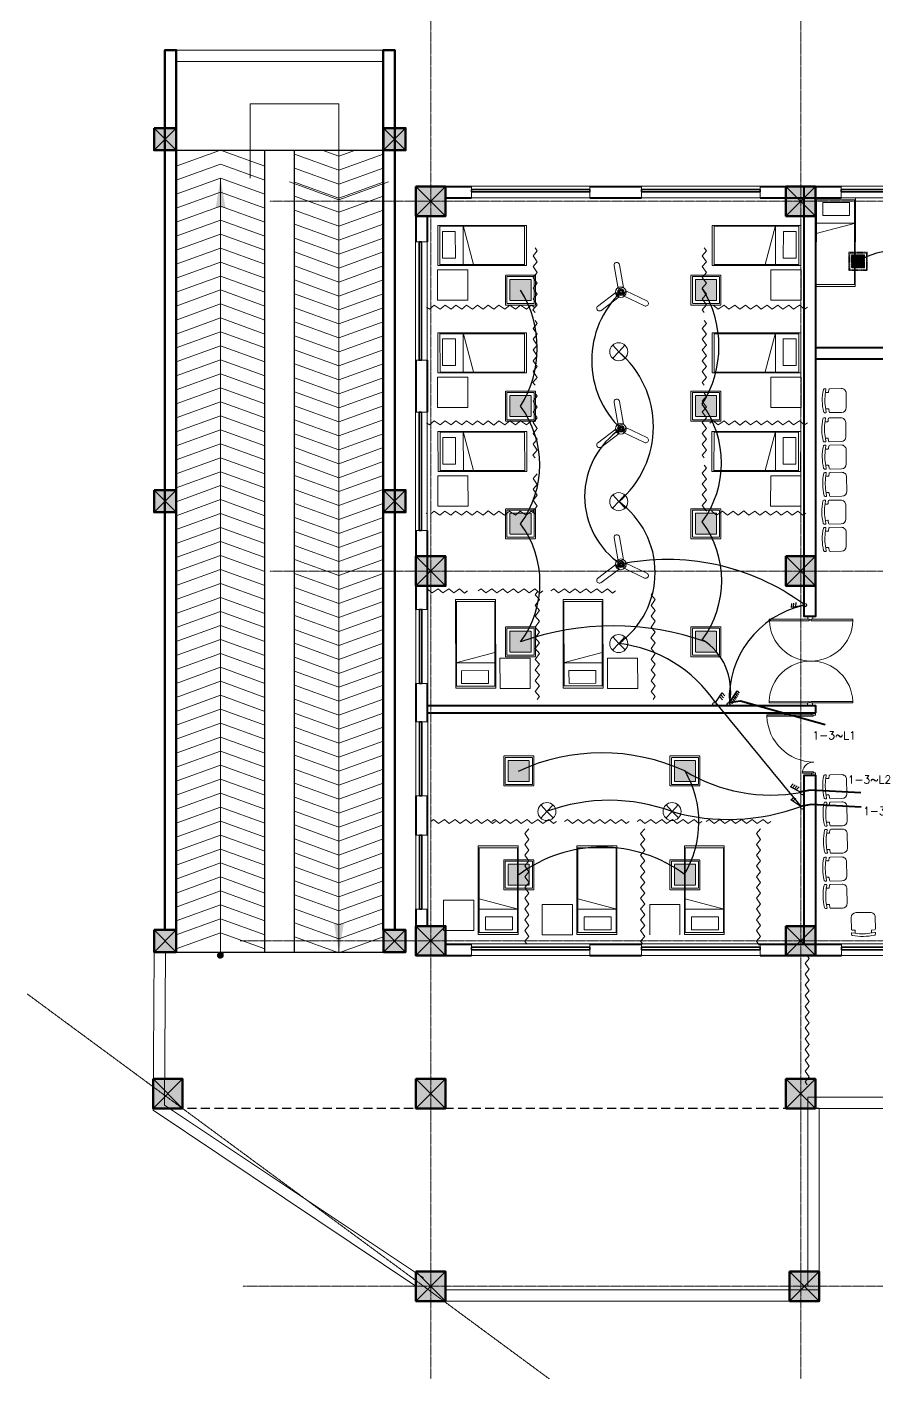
# Model space of a CAD drawing. Header units: millimetres. Extents: x 2390631 to 3136749, y 3674522 to 3929111.
# Drawn here: x 2498803 to 2516035, y 3884059 to 3911482 of the extents above; entities that cross this region are included whole.
import ezdxf

# ---------------------------------------------------------------- set-up
doc = ezdxf.new("R2010")
doc.units = ezdxf.units.MM
doc.header["$MEASUREMENT"] = 0
doc.linetypes.add('CENTER', pattern=[2, 1.25, -0.25, 0.25, -0.25])
doc.linetypes.add('DASHED', pattern=[0.75, 0.5, -0.25])
for name, color, linetype in [('1 x 4 recessed', 80, 'CENTER'), ('2 x 11 recessed', 60, 'CENTER'), ('ceilling fan', 3, 'Continuous'), ('emergencylight', 1, 'Continuous'), ('thrtywpanel', 7, 'Continuous'), ('wire powered ups', 3, 'Continuous'), ('Wires', 1, 'Continuous')]:
    doc.layers.add(name, color=color, linetype=linetype)
for name, color, linetype, lineweight in [('48fan', 4, 'Continuous', 13), ('centreline', 52, 'CENTER', 5), ('Column-0.5', 14, 'Continuous', 50), ('conduit Light & fan City', 30, 'Continuous', 5), ('Dimension- 0.15', 114, 'Continuous', 15), ('door', 41, 'Continuous', 5), ('Door Opening-0.09', 253, 'Continuous', 9), ('Furniture Hospital-0.09', 44, 'Continuous', 9), ('Hatch', 9, 'Continuous', 9), ('hatch-1', 53, 'Continuous', 15), ('Sill Level', 140, 'Continuous', 20), ('stairs', 6, 'Continuous', 25), ('Switches', 173, 'Continuous', 15), ('WALL 0.2', 7, 'Continuous', 20), ('wall 0.4', 7, 'Continuous', 40), ('Wall-0.5', 7, 'Continuous', 50), ('WINDOW', 152, 'Continuous', 30), ('Windows Plan', 152, 'Continuous', 35)]:
    doc.layers.add(name, color=color, linetype=linetype, lineweight=lineweight)
doc.styles.add('romans', font='romans.shx')
doc.styles.get("Standard").update_dxf_attribs({"font": 'arial.ttf'})
doc.linetypes.add('ZIGZAG', pattern='A,0.0001,-0.2,[131,ltypeshp.shx,S=0.2,R=0,X=-0.2,Y=0],-0.4,[131,ltypeshp.shx,S=0.2,R=180,X=0.2,Y=0],-0.2', length=0.8001)
doc.dimstyles.get("Standard").update_dxf_attribs({"dimtxt": 500, "dimasz": 100, "dimexe": 100, "dimexo": 200, "dimgap": 0.09, "dimtad": 0, "dimtoh": 1, "dimdec": 0, "dimzin": 0, "dimdsep": 46, "dimtxsty": 'Standard', "dimblk": 'DOT', "dimcen": 0, "dimclrd": 256, "dimclre": 256, "dimclrt": 256, "dimadec": 0, "dimazin": 0, "dimtfac": 1, "dimtdec": 0, "dimtofl": 0, "dimtmove": 0, "dimatfit": 3, "dimfxl": 1, "dimtolj": 1, "dimtzin": 0, "dimlwd": -1, "dimlwe": -1, "dimarcsym": 1})

# ---------------------------------------------------------------- blocks, each defined once
blk = doc.blocks.new('2ft column')
at = {"layer": 'Hatch', "ltscale": 5}
h = blk.add_hatch(color=256, dxfattribs=at)
h.dxf.hatch_style = 1
h.paths.add_polyline_path([(2207385, 4176559), (2207985, 4176559), (2207985, 4175959), (2207385, 4175959)])
at = {"layer": 'Column-0.5', "ltscale": 5}
blk.add_lwpolyline([(2207385, 4176559), (2207985, 4176559), (2207985, 4175959), (2207385, 4175959)], close=True, dxfattribs=at)
at = {"layer": 'Defpoints', "ltscale": 5}
for points in [[(2207985, 4176559), (2207385, 4175959)], [(2207985, 4175959), (2207385, 4176559)]]:
    blk.add_lwpolyline(points, dxfattribs=at)
blk = doc.blocks.new('main grid')
at = {"layer": 'centreline', "ltscale": 5}
for p, q in [((2518911, 4018930), (2518911, 3987284)), ((2526411, 4018930), (2526411, 3987284)), ((2559988, 4011172), (2515645, 4011172)), ((2559988, 4003672), (2515645, 4003672)), ((2559388, 3996172), (2515045, 3996172)), ((2559988, 3996172), (2515645, 3996172)), ((2533911, 3989164), (2515100, 3989164))]:
    blk.add_line(p, q, dxfattribs=at)
blk.add_lwpolyline([(2510725, 3995097), (2521316, 3987284)], dxfattribs=at)
at = {"layer": 'Hatch'}
for p in [(311226, -165087), (318726, -165087), (311226, -172587), (318726, -172587), (311226, -180087), (318726, -180087), (305895, -183187), (311226, -183187), (318726, -183187), (311226, -187095), (318801, -187095)]:
    blk.add_blockref('2ft column', p, dxfattribs=at)
blk = doc.blocks.new('_Dot')
at = {"color": 0, "linetype": 'ByBlock', "lineweight": -2}
blk.add_line((-0.5, 0), (-1, 0), dxfattribs=at)
at = {"color": 0, "linetype": 'ByBlock', "lineweight": -3, "const_width": 0.5}
blk.add_lwpolyline([(-0.25, 0, 1), (0.25, 0, 1)], format="xyb", close=True, dxfattribs=at)
blk = doc.blocks.new('BED')
at = {"layer": 'Furniture Hospital-0.09'}
for p, q in [((-2.12, 0.475), (-2.12, -0.475)), ((-2.12, -0.475), (-2.12, 0.475)), ((-0.008, 0.475), (-2.12, 0.475)), ((-2.07, 0.475), (-2.07, -0.475)), ((-0.058, 0.455), (-2.07, 0.455)), ((-0.855, -0.455), (-0.61, 0.475)), ((-0.61, 0.475), (-0.61, -0.455)), ((-0.425, 0.336), (-0.426, -0.303)), ((-0.425, 0.336), (-0.121, 0.336)), ((-0.121, -0.303), (-0.121, 0.336)), ((-0.058, -0.475), (-0.058, 0.475)), ((-0.008, -0.475), (-0.008, 0.475)), ((-0.426, -0.303), (-0.121, -0.303)), ((-2.12, -0.475), (-0.008, -0.475)), ((-2.07, -0.455), (-0.058, -0.455))]:
    blk.add_line(p, q, dxfattribs=at)
blk = doc.blocks.new("door 5'")
at = {"layer": 'door', "ltscale": 1000}
for points in [[(2177525, 4317078), (2177525, 4317062), (2177516, 4317062), (2177516, 4317020), (2177473, 4317020), (2177474, 4317105)], [(2177525, 4317062), (2177525, 4317105), (2177474, 4317105), (2177473, 4317020)], [(2177473, 4317020), (2177516, 4317020)], [(2177474, 4317105), (2177516, 4317105)], [(2178697, 4316120), (2178697, 4317060), (2178671, 4317060), (2178671, 4316120), (2178697, 4316120)], [(2178689, 4317076), (2178689, 4317060), (2178697, 4317060), (2178697, 4317018), (2178740, 4317018), (2178740, 4317104)], [(2178689, 4317060), (2178689, 4317104), (2178740, 4317104), (2178740, 4317018)], [(2178740, 4317018), (2178697, 4317018)]]:
    blk.add_lwpolyline(points, dxfattribs=at)
blk.add_lwpolyline([(2177516, 4316839), (2177516, 4317062), (2177543, 4317062), (2177543, 4316839)], close=True, dxfattribs=at)
at = {"layer": 'Door Opening-0.09', "ltscale": 1000}
for centre, radius, start, end in [((2177516, 4317062), 224, 276.6944, 2.344), ((2178697, 4317076), 957, 180.3416, 268.4244)]:
    blk.add_arc(centre, radius, start, end, dxfattribs=at)
at = {"layer": 'WINDOW', "ltscale": 5}
blk.add_line((2177474, 4317104), (2177474, 4317104), dxfattribs=at)
blk = doc.blocks.new('MAIN DOOR')
at = {"layer": 'door', "ltscale": 1000}
for points in [[(2313.5, 188.5), (2347.4, 188.5), (2347.4, 187.3), (2313.5, 187.3)], [(2381.3, 188.5), (2348.9, 188.5), (2348.9, 187.3), (2381.3, 187.3)]]:
    blk.add_lwpolyline(points, close=True, dxfattribs=at)
for points in [[(2346.1, 190.6), (2346.1, 188.5)], [(2348.9, 188.1), (2347.4, 188.1), (2347.4, 188.5), (2346.1, 188.5), (2346.1, 190.6), (2350.2, 190.6)], [(2347.4, 188.1), (2348.9, 188.1), (2348.9, 188.5), (2350.2, 188.5), (2350.2, 190.6), (2346.1, 190.6)], [(2350.2, 190.6), (2350.2, 188.5)], [(2313.4, 120.7), (2347.3, 120.7), (2347.3, 121.9), (2313.4, 121.9), (2313.4, 120.7)], [(2348.8, 121.1), (2347.3, 121.1), (2347.3, 120.7), (2346, 120.7), (2346, 118.6), (2350.1, 118.6)], [(2347.3, 121.1), (2348.8, 121.1), (2348.8, 120.7), (2350.1, 120.7), (2350.1, 118.6), (2346, 118.6)], [(2381.3, 120.7), (2348.8, 120.7), (2348.8, 121.9), (2381.3, 121.9), (2381.3, 120.7)], [(2346, 118.6), (2346, 120.7)], [(2350.1, 118.6), (2350.1, 120.7)]]:
    blk.add_lwpolyline(points, dxfattribs=at)
at = {"layer": 'Door Opening-0.09', "ltscale": 1000}
for centre, start, end in [((2347.4, 188.5), 182.1168, 357.8826), ((2347.3, 120.7), 2.1167, 177.8826)]:
    blk.add_arc(centre, 33.9, start, end, dxfattribs=at)
at = {"layer": 'WINDOW', "ltscale": 5}
blk.add_line((2350.1, 190.6), (2350.1, 190.6), dxfattribs=at)
blk = doc.blocks.new('BCHAIR')
at = {"layer": 'Furniture Hospital-0.09'}
for p, q in [((-0.15, 0), (0.15, 0)), ((-0.25, -0.1), (-0.25, -0.342)), ((0.25, -0.1), (0.25, -0.342)), ((-0.25, -0.431), (-0.25, -0.454)), ((-0.239, -0.421), (-0.181, -0.429)), ((-0.179, -0.369), (-0.232, -0.362)), ((-0.17, -0.379), (-0.17, -0.419)), ((0.17, -0.379), (0.17, -0.419)), ((0.179, -0.369), (0.232, -0.362)), ((0.239, -0.421), (0.181, -0.429)), ((0.25, -0.431), (0.25, -0.454))]:
    blk.add_line(p, q, dxfattribs=at)
for centre, radius, start, end in [((-0.15, -0.1), 0.1, 90, 180), ((0.15, -0.1), 0.1, 360, 90), ((-0.23, -0.342), 0.02, 180, 262.875), ((-0.24, -0.431), 0.01, 82.875, 180), ((-0.23, -0.454), 0.02, 180, 257.4986), ((0, 0.583), 1.083, 257.4986, 282.5014), ((-0.18, -0.419), 0.01, 262.875, 0), ((0, 0.594), 1.039, 259.9886, 280.0345), ((-0.18, -0.379), 0.01, 0, 82.875), ((0.18, -0.379), 0.01, 97.125, 180), ((0.18, -0.419), 0.01, 180, 277.125), ((0.23, -0.342), 0.02, 277.125, 360), ((0.23, -0.454), 0.02, 282.5014, 0), ((0.24, -0.431), 0.01, 0, 97.125)]:
    blk.add_arc(centre, radius, start, end, dxfattribs=at)
blk = doc.blocks.new('w1')
at = {"layer": 'Sill Level'}
blk.add_lwpolyline([(2460641, 3827503), (2460641, 3825103), (2460401, 3825103), (2460401, 3827503)], close=True, dxfattribs=at)
at = {"layer": 'Windows Plan'}
blk.add_lwpolyline([(2460521, 3825103), (2460521, 3827503), (2460473, 3827503), (2460473, 3825103)], close=True, dxfattribs=at)
blk = doc.blocks.new('w2')
at = {"layer": 'Sill Level'}
blk.add_lwpolyline([(2444138, 3818930), (2445638, 3818930), (2445638, 3818690), (2444138, 3818690)], close=True, dxfattribs=at)
at = {"layer": 'Windows Plan'}
blk.add_lwpolyline([(2445638, 3818810), (2444138, 3818810), (2444138, 3818762), (2445638, 3818762)], close=True, dxfattribs=at)
blk = doc.blocks.new('36W LED PANEL')
at = {"layer": '2 x 11 recessed', "lineweight": 0, "true_color": 0xffffff, "transparency": 33554664}
h = blk.add_hatch(dxfattribs=at)
h.set_pattern_fill('DOTS', scale=15.2)
h.paths.add_polyline_path([(-213, 213), (213, 213), (213, -213), (-213, -213)])
at = {"layer": '2 x 11 recessed', "lineweight": 0}
for points in [[(-304, 304), (304, 304), (304, -304), (-304, -304)], [(-274, 274), (274, 274), (274, -274), (-274, -274)], [(-213, 213), (213, 213), (213, -213), (-213, -213)]]:
    blk.add_lwpolyline(points, close=True, dxfattribs=at)
blk = doc.blocks.new('1by1 15w')
at = {"layer": '2 x 11 recessed', "lineweight": 0, "true_color": 0xffffff}
h = blk.add_hatch(dxfattribs=at)
h.set_pattern_fill('DOTS', scale=7.6)
h.set_pattern_definition([(0, (-24150.00014, -28906.40267), (0.2375, 0.475), [0, -0.475])])
h.paths.add_polyline_path([(111699, 133932), (111912, 133932), (111912, 133720), (111699, 133720)])
at = {"layer": '2 x 11 recessed', "lineweight": 0}
for points in [[(111654, 133978), (111958, 133978), (111958, 133674), (111654, 133674)], [(111669, 133963), (111942, 133963), (111942, 133689), (111669, 133689)], [(111699, 133932), (111912, 133932), (111912, 133720), (111699, 133720)]]:
    blk.add_lwpolyline(points, close=True, dxfattribs=at)
blk = doc.blocks.new('4 WAY')
at = {"layer": 'Switches', "lineweight": 30}
for p, q in [((1.76, 2.13), (6.02, 8.52)), ((3.64, 4.89), (5.39, 2.88)), ((4.51, 6.01), (6.27, 4.01)), ((5.27, 7.27), (7.02, 5.26)), ((6.02, 8.52), (7.78, 6.51))]:
    blk.add_line(p, q, dxfattribs=at)
blk.add_circle((1.13, 1.13), 1.13, dxfattribs=at)
blk = doc.blocks.new('8 gang')
at = {"layer": 'Switches', "lineweight": 30}
for p, q in [((1.7, 2.1), (8, 11.7)), ((8, 11.7), (9.7, 9.7)), ((2.4, 3.2), (4.2, 1.2)), ((3.3, 4.3), (5.1, 2.3)), ((4.1, 5.5), (5.8, 3.5)), ((5, 6.7), (6.7, 4.7)), ((5.7, 7.9), (7.5, 5.9)), ((6.5, 9.2), (8.2, 7.2)), ((7.2, 10.4), (9, 8.4))]:
    blk.add_line(p, q, dxfattribs=at)
blk.add_circle((1.1, 1.1), 1.13, dxfattribs=at)
blk = doc.blocks.new('48 inch fan')
at = {"color": 3, "extrusion": (0.984895, 0.173153, 0)}
for p, q in [((-6.6, 136.4, -78.1), (-6.6, 136.4, -76)), ((13.4, 23, -78.1), (13.4, 23, -76))]:
    blk.add_line(p, q, dxfattribs=at)
at = {"color": 3, "extrusion": (0, 0, -1)}
for p, q in [((13.4, 23, -78.1), (-6.6, 136.4, -78.1)), ((-13.3, 18.3, -78.1), (13.4, 23, -78.1)), ((14, -17.8, -78.1), (25.8, 6.6, -78.1)), ((-116.3, -70.9, -78.1), (-24.4, -1.4, -78.1)), ((-8.1, -23.1, -78.1), (-100, -92.5, -78.1)), ((-24.4, -1.4, -78.1), (-8.1, -23.1, -78.1)), ((117.6, -68, -78.1), (14, -17.8, -78.1))]:
    blk.add_line(p, q, dxfattribs=at)
at = {"color": 3}
for p, q in [((-6.6, 136.4, -78.1), (-6.6, 136.4, -76)), ((-33.3, 131.7, -78.1), (-33.3, 131.7, -76)), ((13.4, 23, -76), (-13.3, 18.3, -76)), ((14, -17.8, -76), (25.8, 6.6, -76)), ((-116.3, -70.9, -76), (-24.4, -1.4, -76)), ((-8.1, -23.1, -76), (-100, -92.5, -76)), ((-24.4, -1.4, -76), (-8.1, -23.1, -76)), ((117.6, -68, -76), (14, -17.8, -76)), ((129.5, -43.6, -78.1), (129.5, -43.6, -76))]:
    blk.add_line(p, q, dxfattribs=at)
at = {"color": 3, "extrusion": (-0.984895, -0.173153, 0)}
for p, q in [((-33.3, 131.7, -78.1), (-33.3, 131.7, -76)), ((-33.3, 131.7, -78.1), (-13.3, 18.3, -78.1)), ((-13.3, 18.3, -78.1), (-13.3, 18.3, -76))]:
    blk.add_line(p, q, dxfattribs=at)
at = {"color": 3, "extrusion": (0.173153, -0.984895, 0)}
for p, q in [((13.4, 23, -76), (-13.3, 18.3, -76)), ((-13.3, 18.3, -78.1), (13.4, 23, -78.1)), ((-13.3, 18.3, -78.1), (-13.3, 18.3, -76)), ((13.4, 23, -78.1), (13.4, 23, -76))]:
    blk.add_line(p, q, dxfattribs=at)
at = {"color": 3, "extrusion": (-0.900152, 0.435576, 0)}
for p, q in [((14, -17.8, -76), (25.8, 6.6, -76)), ((14, -17.8, -78.1), (25.8, 6.6, -78.1)), ((25.8, 6.6, -78.1), (25.8, 6.6, -76)), ((14, -17.8, -78.1), (14, -17.8, -76))]:
    blk.add_line(p, q, dxfattribs=at)
at = {"color": 3, "extrusion": (0.435576, 0.900152, 0)}
for p, q in [((25.8, 6.6, -78.1), (25.8, 6.6, -76)), ((25.8, 6.6, -78.1), (129.5, -43.6, -78.1)), ((129.5, -43.6, -78.1), (129.5, -43.6, -76))]:
    blk.add_line(p, q, dxfattribs=at)
at = {"color": 3, "extrusion": (-0.602909, 0.79781, 0)}
for p, q in [((-116.3, -70.9, -76), (-24.4, -1.4, -76)), ((-116.3, -70.9, -78.1), (-24.4, -1.4, -78.1)), ((-24.4, -1.4, -78.1), (-24.4, -1.4, -76))]:
    blk.add_line(p, q, dxfattribs=at)
at = {"color": 3, "extrusion": (0.602909, -0.79781, 0)}
for p, q in [((-8.1, -23.1, -76), (-100, -92.5, -76)), ((-8.1, -23.1, -78.1), (-100, -92.5, -78.1)), ((-8.1, -23.1, -78.1), (-8.1, -23.1, -76)), ((-97.8, -90.4, -2.4), (-97.8, -90.4, -0.4))]:
    blk.add_line(p, q, dxfattribs=at)
at = {"color": 3, "extrusion": (0.79781, 0.602909, 0)}
for p, q in [((-24.4, -1.4, -76), (-8.1, -23.1, -76)), ((-24.4, -1.4, -78.1), (-24.4, -1.4, -76)), ((-24.4, -1.4, -78.1), (-8.1, -23.1, -78.1)), ((-8.1, -23.1, -78.1), (-8.1, -23.1, -76))]:
    blk.add_line(p, q, dxfattribs=at)
at = {"color": 3, "extrusion": (-0.435576, -0.900152, 0)}
for p, q in [((117.6, -68, -76), (14, -17.8, -76)), ((14, -17.8, -78.1), (14, -17.8, -76)), ((117.6, -68, -78.1), (14, -17.8, -78.1))]:
    blk.add_line(p, q, dxfattribs=at)
at = {"color": 3}
for centre, radius in [((0, 0, -71.1), 26.7), ((0, 0, -81.3), 26.7), ((0, 0), 6.78)]:
    blk.add_circle(centre, radius, dxfattribs=at)
at = {"color": 3, "extrusion": (0, 0, -1)}
for centre, radius in [((0, 0, 81.3), 26.7), ((0, 0, 71.1), 26.7), ((0, 0, 81.3), 6.78), ((0, 0, 81.3), 6.78)]:
    blk.add_circle(centre, radius, dxfattribs=at)
at = {"color": 3, "extrusion": (-0.024462, -1e-16, 0.999701)}
for centre, radius in [((-0.6, 0.2, 16), 16.3), ((-0.9, 0.2, 16), 14.5), ((-0.9, 0.2, 16), 14.5), ((-0.6, 0.2, -5.6), 8.13)]:
    blk.add_circle(centre, radius, dxfattribs=at)
at = {"color": 3, "extrusion": (0.024462, 1e-16, -0.999701)}
for centre, radius in [((0.6, 0.2, -16), 16.3), ((0.4, 0.2, 0.2), 10.2), ((0.8, 0.2, 0.2), 9.08), ((0.9, 0.2, 5.6), 7.26)]:
    blk.add_circle(centre, radius, dxfattribs=at)
at = {"color": 3, "extrusion": (0.024462, 0, -0.999701)}
blk.add_circle((0.8, 0.2, 0.2), 6.78, dxfattribs=at)
at = {"color": 3, "extrusion": (0, 0, -1)}
for centre, start, end in [((19.9, 134.1, 78.1), 350.02882, 170.02882), ((19.9, 134.1, 76), 350.02882, 170.02882), ((-123.6, -55.8, 76), 115.82198, 295.82198), ((-123.6, -55.8, 78.1), 115.82198, 295.82198), ((-123.6, -55.8, 78.1), 115.82198, 295.82198), ((105.9, -79.6, 2.4), 232.92146, 52.92146)]:
    blk.add_arc(centre, 13.6, start, end, dxfattribs=at)
at = {"color": 3}
for centre, start, end in [((-19.9, 134.1, -76), 9.97118, 189.97118), ((-19.9, 134.1, -78.1), 9.97118, 189.97118), ((123.6, -55.8, -76), 244.17802, 64.17802)]:
    blk.add_arc(centre, 13.6, start, end, dxfattribs=at)
blk = doc.blocks.new('emergency')
at = {"layer": 'conduit Light & fan City'}
for p, q in [((0, 0), (-124, -135)), ((-122, 136), (0, 0)), ((124, 135), (0, 0)), ((0, 0), (129, -129))]:
    blk.add_line(p, q, dxfattribs=at)
blk.add_circle((0, 0), 183, dxfattribs=at)
blk = doc.blocks.new('3 WAY')
at = {"layer": 'Switches', "lineweight": 30}
for p, q in [((1.76, 2.13), (6.02, 8.52)), ((4.51, 6.01), (6.27, 4.01)), ((5.27, 7.27), (7.02, 5.26)), ((6.02, 8.52), (7.78, 6.51))]:
    blk.add_line(p, q, dxfattribs=at)
blk.add_circle((1.13, 1.13), 1.13, dxfattribs=at)
blk = doc.blocks.new('2 WAY')
at = {"layer": 'Switches', "lineweight": 30}
for p, q in [((1.76, 2.13), (6.02, 8.52)), ((5.27, 7.27), (7.02, 5.26)), ((6.02, 8.52), (7.78, 6.51))]:
    blk.add_line(p, q, dxfattribs=at)
blk.add_circle((1.13, 1.13), 1.13, dxfattribs=at)
blk = doc.blocks.new('RAMP23')
at = {"layer": 'Dimension- 0.15', "ltscale": 5}
h = blk.add_hatch(dxfattribs=at)
h.set_pattern_fill('ANSI31', color=256, scale=25.555556, angle=90)
h.set_pattern_definition([(135, (1623697.9227, 1877740.101), (-2.258813329, -2.258813329), [])])
h.paths.add_polyline_path([(2418321, 3996255), (2418380, 3996255), (2418380, 3996196, -0.414214)])
h.paths.add_polyline_path([(2418321, 3996255, -0.414214), (2418380, 3996314), (2418380, 3996255)])
h.paths.add_polyline_path([(2418380, 3996255), (2418380, 3996314, -0.414214), (2418439, 3996255)])
h.paths.add_polyline_path([(2418380, 3996196), (2418380, 3996255), (2418439, 3996255, -0.414214)])
blk.add_lwpolyline([(2418984, 4012016), (2418984, 4013523), (2420784, 4013523), (2420784, 4012700)], dxfattribs=at)
blk.add_circle((2418380, 3996255), 59.1, dxfattribs=at)
at = {"layer": 'hatch-1', "color": 4, "lineweight": 0, "ltscale": 5}
for points in [[(2417484, 4012256), (2418384, 4012583), (2419284, 4012256)], [(2420447, 4012583), (2420784, 4012460), (2421122, 4012583)], [(2417484, 4011973), (2418384, 4012299), (2419284, 4011973)], [(2419884, 4012503), (2420784, 4012177), (2421684, 4012503)], [(2417484, 4011689), (2418384, 4012016), (2419284, 4011689)], [(2419884, 4012220), (2420784, 4011893), (2421684, 4012220)], [(2417484, 4011406), (2418384, 4011732), (2419284, 4011406)], [(2419782, 4011938), (2420784, 4011574), (2421787, 4011938)], [(2419884, 4011936), (2420784, 4011610), (2421684, 4011936)], [(2417484, 4011122), (2418384, 4011449), (2419284, 4011122)], [(2419884, 4011653), (2420784, 4011326), (2421684, 4011653)], [(2417484, 4010839), (2418384, 4011165), (2419284, 4010839)], [(2419884, 4011369), (2420784, 4011043), (2421684, 4011369)], [(2417484, 4010555), (2418384, 4010882), (2419284, 4010555)], [(2419884, 4011086), (2420784, 4010759), (2421684, 4011086)], [(2417484, 4010272), (2418384, 4010598), (2419284, 4010272)], [(2419884, 4010802), (2420784, 4010476), (2421684, 4010802)], [(2417484, 4009988), (2418384, 4010315), (2419284, 4009988)], [(2419884, 4010519), (2420784, 4010192), (2421684, 4010519)], [(2419884, 4010235), (2420784, 4009909), (2421684, 4010235)], [(2417484, 4009705), (2418384, 4010031), (2419284, 4009705)], [(2419884, 4009952), (2420784, 4009625), (2421684, 4009952)], [(2417484, 4009421), (2418384, 4009748), (2419284, 4009421)], [(2419884, 4009668), (2420784, 4009342), (2421684, 4009668)], [(2417484, 4009138), (2418384, 4009464), (2419284, 4009138)], [(2419884, 4009385), (2420784, 4009058), (2421684, 4009385)], [(2417484, 4008854), (2418384, 4009181), (2419284, 4008854)], [(2419884, 4009101), (2420784, 4008775), (2421684, 4009101)], [(2417484, 4008571), (2418384, 4008897), (2419284, 4008571)], [(2419884, 4008818), (2420784, 4008491), (2421684, 4008818)], [(2417484, 4008287), (2418384, 4008614), (2419284, 4008287)], [(2419884, 4008534), (2420784, 4008208), (2421684, 4008534)], [(2417484, 4008004), (2418384, 4008330), (2419284, 4008004)], [(2419884, 4008251), (2420784, 4007924), (2421684, 4008251)], [(2417484, 4007721), (2418384, 4008047), (2419284, 4007721)], [(2419884, 4007967), (2420784, 4007641), (2421684, 4007967)], [(2417484, 4007437), (2418384, 4007763), (2419284, 4007437)], [(2419884, 4007684), (2420784, 4007357), (2421684, 4007684)], [(2417484, 4007154), (2418384, 4007480), (2419284, 4007154)], [(2419884, 4007400), (2420784, 4007074), (2421684, 4007400)], [(2417484, 4006870), (2418384, 4007196), (2419284, 4006870)], [(2419884, 4007117), (2420784, 4006791), (2421684, 4007117)], [(2417484, 4006587), (2418384, 4006913), (2419284, 4006587)], [(2419884, 4006833), (2420784, 4006507), (2421684, 4006833)], [(2417484, 4006303), (2418384, 4006629), (2419284, 4006303)], [(2419884, 4006550), (2420784, 4006224), (2421684, 4006550)], [(2417484, 4006020), (2418384, 4006346), (2419284, 4006020)], [(2419884, 4006266), (2420784, 4005940), (2421684, 4006266)], [(2417484, 4005736), (2418384, 4006062), (2419284, 4005736)], [(2419884, 4005983), (2420784, 4005657), (2421684, 4005983)], [(2417484, 4005453), (2418384, 4005779), (2419284, 4005453)], [(2419884, 4005699), (2420784, 4005373), (2421684, 4005699)], [(2417484, 4005169), (2418384, 4005495), (2419284, 4005169)], [(2419884, 4005416), (2420784, 4005090), (2421684, 4005416)], [(2417484, 4004886), (2418384, 4005212), (2419284, 4004886)], [(2419884, 4005132), (2420784, 4004806), (2421684, 4005132)], [(2417484, 4004602), (2418384, 4004928), (2419284, 4004602)], [(2419884, 4004849), (2420784, 4004523), (2421684, 4004849)], [(2417484, 4004319), (2418384, 4004645), (2419284, 4004319)], [(2419884, 4004565), (2420784, 4004239), (2421684, 4004565)], [(2417484, 4004035), (2418384, 4004361), (2419284, 4004035)], [(2419884, 4004282), (2420784, 4003956), (2421684, 4004282)], [(2417484, 4003752), (2418384, 4004078), (2419284, 4003752)], [(2417484, 4003752), (2418384, 4004078), (2419284, 4003752)], [(2417484, 4003468), (2418384, 4003794), (2419284, 4003468)], [(2419884, 4003998), (2420784, 4003672), (2421684, 4003998)], [(2417484, 4003185), (2418384, 4003511), (2419284, 4003185)], [(2419884, 4003715), (2420784, 4003389), (2421684, 4003715)], [(2417484, 4002901), (2418384, 4003228), (2419284, 4002901)], [(2419884, 4003431), (2420784, 4003105), (2421684, 4003431)], [(2417484, 4002618), (2418384, 4002944), (2419284, 4002618)], [(2419884, 4003148), (2420784, 4002822), (2421684, 4003148)], [(2417484, 4002334), (2418384, 4002661), (2419284, 4002334)], [(2419884, 4002864), (2420784, 4002538), (2421684, 4002864)], [(2417484, 4002051), (2418384, 4002377), (2419284, 4002051)], [(2419884, 4002581), (2420784, 4002255), (2421684, 4002581)], [(2417484, 4001767), (2418384, 4002094), (2419284, 4001767)], [(2419884, 4002298), (2420784, 4001971), (2421684, 4002298)], [(2419884, 4002014), (2420784, 4001688), (2421684, 4002014)], [(2417484, 4001484), (2418384, 4001810), (2419284, 4001484)], [(2419884, 4001731), (2420784, 4001404), (2421684, 4001731)], [(2417484, 4001200), (2418384, 4001527), (2419284, 4001200)], [(2419884, 4001447), (2420784, 4001121), (2421684, 4001447)], [(2417484, 4000917), (2418384, 4001243), (2419284, 4000917)], [(2419884, 4001164), (2420784, 4000837), (2421684, 4001164)], [(2417484, 4000633), (2418384, 4000960), (2419284, 4000633)], [(2419884, 4000880), (2420784, 4000554), (2421684, 4000880)], [(2417484, 4000350), (2418384, 4000676), (2419284, 4000350)], [(2419884, 4000597), (2420784, 4000270), (2421684, 4000597)], [(2417484, 4000066), (2418384, 4000393), (2419284, 4000066)], [(2419884, 4000313), (2420784, 3999987), (2421684, 4000313)], [(2417484, 3999783), (2418384, 4000109), (2419284, 3999783)], [(2419884, 4000030), (2420784, 3999703), (2421684, 4000030)], [(2417484, 3999499), (2418384, 3999826), (2419284, 3999499)], [(2419884, 3999746), (2420784, 3999420), (2421684, 3999746)], [(2417484, 3999216), (2418384, 3999542), (2419284, 3999216)], [(2419884, 3999463), (2420784, 3999136), (2421684, 3999463)], [(2417484, 3998932), (2418384, 3999259), (2419284, 3998932)], [(2419884, 3999179), (2420784, 3998853), (2421684, 3999179)], [(2417484, 3998649), (2418384, 3998975), (2419284, 3998649)], [(2419884, 3998896), (2420784, 3998569), (2421684, 3998896)], [(2417484, 3998365), (2418384, 3998692), (2419284, 3998365)], [(2419884, 3998612), (2420784, 3998286), (2421684, 3998612)], [(2417484, 3998082), (2418384, 3998408), (2419284, 3998082)], [(2419884, 3998329), (2420784, 3998002), (2421684, 3998329)], [(2417484, 3997798), (2418384, 3998125), (2419284, 3997798)], [(2419884, 3998045), (2420784, 3997719), (2421684, 3998045)], [(2417484, 3997515), (2418384, 3997841), (2419284, 3997515)], [(2419884, 3997762), (2420784, 3997435), (2421684, 3997762)], [(2417484, 3997231), (2418384, 3997558), (2419284, 3997231)], [(2419884, 3997478), (2420784, 3997152), (2421684, 3997478)], [(2417484, 3996948), (2418384, 3997274), (2419284, 3996948)], [(2419884, 3997195), (2420784, 3996868), (2421684, 3997195)], [(2417484, 3996664), (2418384, 3996991), (2419284, 3996664)], [(2419884, 3996911), (2420784, 3996585), (2421684, 3996911)], [(2417484, 3996381), (2418384, 3996707), (2419284, 3996381)], [(2417484, 3996381), (2418384, 3996707), (2419284, 3996381)], [(2419884, 3996628), (2420784, 3996301), (2421684, 3996628)]]:
    blk.add_lwpolyline(points, dxfattribs=at)
at = {"layer": 'stairs', "ltscale": 5}
for points in [[(2417484, 4012583), (2421684, 4012583)], [(2419284, 3996313), (2419284, 4012583)], [(2419884, 3996313), (2419884, 4012583)], [(2417484, 3996313), (2421684, 3996313)]]:
    blk.add_lwpolyline(points, dxfattribs=at)
at = {"layer": 'WALL 0.2', "ltscale": 5}
for points in [[(2417484, 4014613), (2421684, 4014613)], [(2417484, 4014383), (2421684, 4014383)]]:
    blk.add_lwpolyline(points, dxfattribs=at)
at = {"layer": 'Wall-0.5', "ltscale": 5}
for points in [[(2417254, 3996768), (2417484, 3996768), (2417484, 4014613), (2417254, 4014613)], [(2421684, 3996768), (2421914, 3996768), (2421914, 4014613), (2421684, 4014613)]]:
    blk.add_lwpolyline(points, close=True, dxfattribs=at)
at = {"layer": 'Hatch', "xscale": 0.75, "yscale": 0.75, "zscale": 0.75}
for p in [(761496, 880614), (766146, 880614), (761496, 873271), (766146, 873271), (761496, 864349), (766146, 864349)]:
    blk.add_blockref('2ft column', p, dxfattribs=at)
at = {"layer": 'Dimension- 0.15', "ltscale": 5}
for points, override in [([(2420784, 3996301), (2420784, 4012700)], {"dimasz": 600, "dimfxl": 500, "dimfxlon": 1}), ([(2418384, 4012016), (2418380, 3996313)], {"dimasz": 600, "dimgap": 0.09, "dimtad": 0, "dimfxl": 500, "dimfxlon": 1})]:
    blk.add_leader(points, dimstyle='Standard', override=override, dxfattribs=at)

msp = doc.modelspace()

# ---------------------------------------------------------------- linework, layer by layer
at = {"layer": 'Furniture Hospital-0.09'}
for points in [[(2507738, 3905944), (2507738, 3906558), (2507124, 3906557), (2507125, 3905943)], [(2513886, 3905944), (2513886, 3906558), (2514500, 3906557), (2514499, 3905943)], [(2507741, 3903766), (2507740, 3904380), (2507127, 3904379), (2507128, 3903765)], [(2513883, 3903766), (2513884, 3904380), (2514497, 3904379), (2514496, 3903765)], [(2507744, 3901766), (2507743, 3902380), (2507129, 3902379), (2507130, 3901765)], [(2513880, 3901766), (2513881, 3902380), (2514494, 3902379), (2514494, 3901765)], [(2509005, 3898679), (2508392, 3898678), (2508393, 3898065), (2509006, 3898065)], [(2511183, 3898681), (2510570, 3898681), (2510571, 3898067), (2511184, 3898068)], [(2507250, 3893771), (2507863, 3893771), (2507863, 3893158), (2507250, 3893158)], [(2509250, 3893682), (2509863, 3893682), (2509863, 3893069), (2509250, 3893069)]]:
    msp.add_lwpolyline(points, close=True, dxfattribs=at)
msp.add_lwpolyline([(2511428, 3893069), (2511428, 3893682), (2512041, 3893682), (2512041, 3893069)], dxfattribs=at)
at = {"layer": 'stairs', "linetype": 'DASHED', "ltscale": 366}
msp.add_lwpolyline([(2514864, 3889547), (2501358, 3889547)], dxfattribs=at)
at = {"layer": 'WALL 0.2', "ltscale": 5}
for p, q in [((2514634, 3889777), (2530169, 3889777)), ((2514634, 3885939), (2514634, 3889777)), ((2514864, 3889547), (2529939, 3889547)), ((2514864, 3885939), (2514864, 3889547)), ((2507289, 3885869), (2514864, 3885869)), ((2507289, 3885639), (2514864, 3885639))]:
    msp.add_line(p, q, dxfattribs=at)
for points in [[(2506689, 3885939), (2501358, 3889515), (2501378, 3892719)], [(2506844, 3886109), (2501589, 3889615), (2501608, 3892716)]]:
    msp.add_lwpolyline(points, dxfattribs=at)
at = {"layer": 'wall 0.4', "ltscale": 5}
for p, q in [((2507289, 3908247), (2507814, 3908247)), ((2510214, 3908247), (2511264, 3908247)), ((2513664, 3908247), (2515308, 3908247)), ((2507289, 3908017), (2507814, 3908017)), ((2510214, 3908017), (2511264, 3908017)), ((2513664, 3908017), (2515308, 3908017)), ((2506689, 3907647), (2506689, 3907122)), ((2506919, 3907647), (2506919, 3907122)), ((2516982, 3904747), (2514789, 3904747)), ((2506689, 3904722), (2506689, 3903672)), ((2506919, 3904722), (2506919, 3903672)), ((2506689, 3901272), (2506689, 3899669)), ((2506919, 3901272), (2506919, 3899669)), ((2506689, 3898169), (2506689, 3897386)), ((2506919, 3898169), (2506919, 3897386)), ((2506689, 3895886), (2506689, 3895092)), ((2506919, 3895886), (2506919, 3895092)), ((2506689, 3893592), (2506689, 3893247)), ((2506919, 3893592), (2506919, 3893247)), ((2507289, 3892877), (2507814, 3892877)), ((2510214, 3892877), (2511264, 3892877)), ((2513635, 3892877), (2515314, 3892877)), ((2507289, 3892647), (2507814, 3892647)), ((2510214, 3892647), (2511264, 3892647)), ((2513664, 3892647), (2515314, 3892647))]:
    msp.add_line(p, q, dxfattribs=at)
for points in [[(2514789, 3907947), (2514789, 3899523), (2514559, 3899523), (2514559, 3908247)], [(2516982, 3904747), (2516982, 3904977), (2514789, 3904977)], [(2506919, 3897723), (2514789, 3897723), (2514789, 3897573)], [(2506919, 3897573), (2514789, 3897573)], [(2514559, 3892877), (2514559, 3896306), (2514792, 3896306)], [(2514789, 3896306), (2514789, 3892877)]]:
    msp.add_lwpolyline(points, dxfattribs=at)
at = {"layer": 'WINDOW', "linetype": 'ZIGZAG', "lineweight": 20, "ltscale": 0.5}
for points in [[(2509103, 3905691), (2509061, 3905747), (2509146, 3905848), (2509063, 3905968), (2509146, 3906066), (2509063, 3906186), (2509146, 3906285), (2509063, 3906404), (2509146, 3906503), (2509063, 3906623), (2509146, 3906721), (2509063, 3906841), (2509146, 3906940), (2509103, 3907001)], [(2512533, 3905691), (2512491, 3905747), (2512576, 3905848), (2512493, 3905968), (2512576, 3906066), (2512493, 3906186), (2512576, 3906285), (2512493, 3906404), (2512576, 3906503), (2512493, 3906623), (2512576, 3906721), (2512493, 3906841), (2512576, 3906940), (2512533, 3907001)], [(2509099, 3905792), (2509026, 3905842), (2508927, 3905759), (2508808, 3905842), (2508709, 3905759), (2508589, 3905842), (2508491, 3905759), (2508371, 3905842), (2508270, 3905757), (2508155, 3905844), (2508054, 3905759), (2507934, 3905842), (2507836, 3905759), (2507716, 3905842), (2507617, 3905759), (2507497, 3905842), (2507399, 3905759), (2507279, 3905842), (2507180, 3905759), (2507061, 3905842), (2506962, 3905759), (2506900, 3905802)], [(2512709, 3905837), (2512717, 3905842), (2512816, 3905759), (2512936, 3905842), (2513034, 3905759), (2513154, 3905842), (2513255, 3905757), (2513370, 3905844), (2513471, 3905759), (2513591, 3905842), (2513690, 3905759), (2513809, 3905842), (2513908, 3905759), (2514028, 3905842), (2514126, 3905759), (2514246, 3905842), (2514345, 3905759), (2514464, 3905842), (2514563, 3905759), (2514625, 3905802)], [(2509103, 3904218), (2509061, 3904274), (2509146, 3904375), (2509063, 3904495), (2509146, 3904594), (2509063, 3904714), (2509146, 3904812), (2509063, 3904932), (2509146, 3905030), (2509063, 3905150), (2509146, 3905249), (2509063, 3905369), (2509146, 3905467), (2509103, 3905529)], [(2512533, 3904218), (2512491, 3904274), (2512576, 3904375), (2512493, 3904495), (2512576, 3904594), (2512493, 3904714), (2512576, 3904812), (2512493, 3904932), (2512576, 3905030), (2512493, 3905150), (2512576, 3905249), (2512493, 3905369), (2512576, 3905467), (2512533, 3905529)], [(2509103, 3902745), (2509061, 3902801), (2509146, 3902902), (2509063, 3903022), (2509146, 3903120), (2509063, 3903240), (2509146, 3903339), (2509063, 3903458), (2509146, 3903557), (2509063, 3903677), (2509146, 3903775), (2509063, 3903895), (2509146, 3903994), (2509103, 3904055)], [(2512533, 3902745), (2512491, 3902801), (2512576, 3902902), (2512493, 3903022), (2512576, 3903120), (2512493, 3903240), (2512576, 3903339), (2512493, 3903458), (2512576, 3903557), (2512493, 3903677), (2512576, 3903775), (2512493, 3903895), (2512576, 3903994), (2512533, 3904055)], [(2509069, 3903465), (2509026, 3903495), (2508927, 3903412), (2508808, 3903495), (2508709, 3903412), (2508589, 3903495), (2508491, 3903412), (2508371, 3903495), (2508270, 3903409), (2508155, 3903497), (2508054, 3903412), (2507934, 3903495), (2507836, 3903412), (2507716, 3903495), (2507617, 3903412), (2507497, 3903495), (2507399, 3903412), (2507279, 3903495), (2507180, 3903412), (2507061, 3903495), (2506962, 3903412), (2506900, 3903454)], [(2512645, 3903444), (2512717, 3903495), (2512816, 3903412), (2512936, 3903495), (2513034, 3903412), (2513154, 3903495), (2513255, 3903409), (2513370, 3903497), (2513471, 3903412), (2513591, 3903495), (2513690, 3903412), (2513809, 3903495), (2513908, 3903412), (2514028, 3903495), (2514126, 3903412), (2514246, 3903495), (2514345, 3903412), (2514464, 3903495), (2514563, 3903412), (2514625, 3903454)], [(2512576, 3901659), (2512493, 3901779), (2512576, 3901877), (2512493, 3901997), (2512576, 3902096), (2512493, 3902215), (2512576, 3902314), (2512493, 3902434), (2512576, 3902532), (2512533, 3902594)], [(2509103, 3901610), (2509061, 3901665), (2509146, 3901766), (2509063, 3901886), (2509146, 3901985), (2509063, 3902105), (2509146, 3902203), (2509063, 3902323), (2509146, 3902422)], [(2506919, 3901608), (2506895, 3901624)], [(2509094, 3901614), (2509021, 3901664), (2508922, 3901581), (2508802, 3901664), (2508704, 3901581), (2508584, 3901664), (2508485, 3901581), (2508366, 3901664), (2508264, 3901579), (2508150, 3901666), (2508049, 3901581), (2507929, 3901664), (2507830, 3901581), (2507710, 3901664), (2507612, 3901581), (2507492, 3901664), (2507394, 3901581), (2507274, 3901664), (2507175, 3901581), (2507055, 3901664), (2506989, 3901609)], [(2512678, 3901659), (2512686, 3901664), (2512785, 3901581), (2512905, 3901664), (2513003, 3901581), (2513123, 3901664), (2513224, 3901579), (2513339, 3901666), (2513440, 3901581), (2513560, 3901664), (2513659, 3901581), (2513778, 3901664), (2513877, 3901581), (2513997, 3901664), (2514095, 3901581), (2514215, 3901664), (2514314, 3901581), (2514434, 3901664), (2514532, 3901581), (2514594, 3901624)], [(2507731, 3900044), (2507675, 3900001), (2507574, 3900086), (2507454, 3900003), (2507356, 3900086), (2507236, 3900003), (2507137, 3900086), (2507018, 3900003), (2506919, 3900086)], [(2509259, 3900044), (2509203, 3900001), (2509102, 3900086), (2508982, 3900003), (2508883, 3900086), (2508764, 3900003), (2508665, 3900086), (2508545, 3900003), (2508447, 3900086), (2508327, 3900003), (2508228, 3900086), (2508108, 3900003), (2508010, 3900086), (2507948, 3900044)], [(2510731, 3900044), (2510675, 3900001), (2510574, 3900086), (2510454, 3900003), (2510356, 3900086), (2510236, 3900003), (2510137, 3900086), (2510018, 3900003), (2509919, 3900086), (2509799, 3900003), (2509701, 3900086), (2509581, 3900003), (2509482, 3900086), (2509421, 3900044)], [(2509158, 3900039), (2509107, 3899966), (2509190, 3899868), (2509107, 3899748), (2509190, 3899649), (2509107, 3899530), (2509190, 3899431), (2509107, 3899311), (2509192, 3899210), (2509105, 3899095), (2509190, 3898994), (2509107, 3898875), (2509190, 3898776), (2509107, 3898656), (2509190, 3898558), (2509107, 3898438), (2509190, 3898339), (2509107, 3898219), (2509190, 3898121), (2509107, 3898001), (2509190, 3897902), (2509147, 3897841)], [(2511485, 3900009), (2511455, 3899966), (2511538, 3899868), (2511455, 3899748), (2511538, 3899649), (2511455, 3899530), (2511538, 3899431), (2511455, 3899311), (2511540, 3899210), (2511453, 3899095), (2511538, 3898994), (2511455, 3898875), (2511538, 3898776), (2511455, 3898656), (2511538, 3898558), (2511455, 3898438), (2511538, 3898339), (2511455, 3898219), (2511538, 3898121), (2511455, 3898001), (2511538, 3897902), (2511495, 3897841)], [(2506988, 3895369), (2507044, 3895411), (2507145, 3895326), (2507265, 3895409), (2507364, 3895326), (2507483, 3895409), (2507582, 3895326), (2507702, 3895409), (2507800, 3895326), (2507920, 3895409), (2508019, 3895326), (2508139, 3895409), (2508237, 3895326), (2508299, 3895369)], [(2508229, 3895369), (2508285, 3895411), (2508386, 3895326), (2508506, 3895409), (2508605, 3895326), (2508725, 3895409), (2508823, 3895326), (2508943, 3895409), (2509041, 3895326), (2509161, 3895409), (2509260, 3895326), (2509380, 3895409), (2509478, 3895326), (2509540, 3895369)], [(2509703, 3895369), (2509759, 3895411), (2509860, 3895326), (2509980, 3895409), (2510078, 3895326), (2510198, 3895409), (2510297, 3895326), (2510416, 3895409), (2510515, 3895326), (2510635, 3895409), (2510733, 3895326), (2510853, 3895409), (2510952, 3895326), (2511013, 3895369)], [(2511175, 3895369), (2511231, 3895411), (2511332, 3895326), (2511452, 3895409), (2511551, 3895326), (2511671, 3895409), (2511769, 3895326), (2511889, 3895409), (2511987, 3895326), (2512107, 3895409), (2512206, 3895326), (2512326, 3895409), (2512424, 3895326), (2512486, 3895369)], [(2512575, 3895369), (2512631, 3895411), (2512732, 3895326), (2512852, 3895409), (2512950, 3895326), (2513070, 3895409), (2513169, 3895326), (2513288, 3895409), (2513387, 3895326), (2513507, 3895409), (2513605, 3895326), (2513725, 3895409), (2513824, 3895326), (2513885, 3895369)], [(2508979, 3895221), (2508896, 3895122), (2508979, 3895003), (2508896, 3894904), (2508979, 3894784), (2508896, 3894686), (2508979, 3894566), (2508896, 3894467), (2508979, 3894348), (2508894, 3894246), (2508981, 3894132), (2508896, 3894031), (2508979, 3893911), (2508896, 3893812), (2508979, 3893692), (2508896, 3893594), (2508979, 3893474), (2508896, 3893375), (2508979, 3893256), (2508896, 3893157), (2508979, 3893037), (2508896, 3892939), (2508939, 3892877)], [(2511327, 3895221), (2511244, 3895122), (2511327, 3895003), (2511244, 3894904), (2511327, 3894784), (2511244, 3894686), (2511327, 3894566), (2511244, 3894467), (2511327, 3894348), (2511242, 3894246), (2511329, 3894132), (2511244, 3894031), (2511327, 3893911), (2511244, 3893812), (2511327, 3893692), (2511244, 3893594), (2511327, 3893474), (2511244, 3893375), (2511327, 3893256), (2511244, 3893157), (2511327, 3893037), (2511244, 3892939), (2511287, 3892877)], [(2513675, 3895221), (2513592, 3895122), (2513675, 3895003), (2513592, 3894904), (2513675, 3894784), (2513592, 3894686), (2513675, 3894566), (2513592, 3894467), (2513675, 3894348), (2513590, 3894246), (2513677, 3894132), (2513592, 3894031), (2513675, 3893911), (2513592, 3893812), (2513675, 3893692), (2513592, 3893594), (2513675, 3893474), (2513592, 3893375), (2513675, 3893256), (2513592, 3893157), (2513675, 3893037), (2513592, 3892939), (2513635, 3892877)], [(2514620, 3892647), (2514662, 3892591), (2514577, 3892490), (2514660, 3892370), (2514577, 3892272), (2514660, 3892152), (2514577, 3892053), (2514660, 3891934), (2514577, 3891835), (2514660, 3891715), (2514577, 3891617), (2514660, 3891497), (2514577, 3891398), (2514620, 3891337)], [(2514620, 3891337), (2514662, 3891281), (2514577, 3891180), (2514660, 3891060), (2514577, 3890962), (2514660, 3890842), (2514577, 3890743), (2514660, 3890623), (2514577, 3890525), (2514660, 3890405), (2514577, 3890306), (2514660, 3890187), (2514577, 3890088), (2514620, 3890027)]]:
    msp.add_lwpolyline(points, dxfattribs=at)
at = {"layer": 'wire powered ups', "ltscale": 5}
for centre, radius, start, end in [((2509510, 3903375), 1993, 310.3216, 49.6784), ((2509766, 3900416), 1772, 305.6878, 54.3122), ((2510492, 3896270), 2724, 33.6057, 83.5095), ((2886650, 4202992), 482648, 219.22554, 219.54892), ((2510607, 3892135), 3662, 69.6311, 110.081), ((2513025, 3899614), 4205, 254.2233, 290.3783)]:
    msp.add_arc(centre, radius, start, end, dxfattribs=at)
at = {"layer": 'Wires', "ltscale": 5}
for centre, radius, start, end in [((2516423, 3905466), 1481, 58.5751, 121.4249), ((2506934, 3904969), 2213, 327.858, 32.142), ((2510619, 3905009), 2213, 327.858, 32.142), ((2512171, 3904720, -28), 1920, 133.8513, 226.1858), ((2507186, 3902599), 2013, 323.6718, 36.3282), ((2510871, 3902639), 2013, 323.6718, 36.3282), ((2511761, 3901960, -41), 1652, 123.8246, 236.2128), ((2510878, 3900250), 2010, 323.4696, 36.5304), ((2507193, 3900210), 2010, 323.4696, 36.5304), ((2511782, 3895999), 4683, 53.8321, 101.939), ((2514973, 3897866), 1933, 103.0412, 182.7286), ((2510688, 3893651), 5683, 70.6812, 109.3188), ((2511855, 3898020), 1215, 349.2562, 58.3217), ((2510459, 3892716), 4043, 65.3878, 114.8517), ((2510373, 3895355), 2052, 328.917, 30.3602), ((2513885, 3899253), 3350, 238.6604, 280.3816), ((2510459, 3892039), 2808, 53.1398, 126.8602)]:
    msp.add_arc(centre, radius, start, end, dxfattribs=at)

# ---------------------------------------------------------------- block references
at = {"layer": '1 x 4 recessed', "xscale": 1.232584708463633, "yscale": 1.232584708463633, "zscale": 1.232584708463633}
msp.add_blockref('1by1 15w', (2377842, 3741777), dxfattribs=at)
at = {"layer": '48fan', "xscale": 4.079775000000025, "yscale": 4.079775000000025, "zscale": 4.079775000000025, "rotation": 0.08050573568567779}
for p in [(2510841, 3906104, 290), (2510841, 3903332, 290), (2510841, 3900583, 290)]:
    msp.add_blockref('48 inch fan', p, dxfattribs=at)
at = {"layer": 'ceilling fan', "lineweight": -3, "xscale": 31.30765159497629, "yscale": 31.30765159497629, "zscale": 31.30765159497629}
for name, p, rotation in [('3 WAY', (2514623, 3899756), 134.2082767860492), ('4 WAY', (2514562, 3895908), 94.86444478190175), ('2 WAY', (2514558, 3895616), 90)]:
    msp.add_blockref(name, p, dxfattribs=dict(at, rotation=rotation))
msp.add_blockref('3 WAY', (2512705, 3897711), dxfattribs=at)
at = {"layer": 'door', "xscale": -1, "rotation": 270}
msp.add_blockref("door 5'", (-1802315, 1718832), dxfattribs=at)
at = {"layer": 'Door Opening-0.09', "xscale": 25.0000182071143, "yscale": 25.0000182071143, "zscale": 25.0000182071143, "rotation": 179.9491575826777}
msp.add_blockref('MAIN DOOR', (2573386, 3902435), dxfattribs=at)
at = {"layer": 'emergencylight'}
for p in [(2510800, 3904895), (2510800, 3901855), (2510800, 3898976), (2509344, 3895568), (2511881, 3895568)]:
    msp.add_blockref('emergency', p, dxfattribs=at)
at = {"layer": 'Furniture Hospital-0.09', "zscale": 851.8518518849082}
for p, xscale, yscale, rotation in [((2515194, 3908024), -851.8518518849082, 851.8518518849081, 269.9280295148752), ((2507124, 3907050), -851.8518518849081, 851.8518518849083, 0.07196910721486205), ((2514500, 3907050), 851.8518518849082, 851.8518518849082, 359.9280295146831), ((2507126, 3904872), -851.8518518849081, 851.8518518849083, 0.07196910721486205), ((2514498, 3904872), 851.8518518849082, 851.8518518849082, 359.9280295146831), ((2507129, 3902872), -851.8518518849081, 851.8518518849083, 0.07196910721486205), ((2514495, 3902872), 851.8518518849082, 851.8518518849082, 359.9280295146831), ((2507900, 3898064), -851.8518518849081, 851.8518518849083, 90.07196910721487), ((2510078, 3898067), -851.8518518849081, 851.8518518849083, 90.07196910721487), ((2508357, 3893069), 851.8518518849082, 851.8518518849082, 270), ((2510357, 3893069), 851.8518518849082, 851.8518518849082, 270), ((2512535, 3893069), 851.8518518849082, 851.8518518849082, 270)]:
    msp.add_blockref('BED', p, dxfattribs=dict(at, xscale=xscale, yscale=yscale, rotation=rotation))
at = {"layer": 'Furniture Hospital-0.09', "color": 8, "linetype": 'Continuous', "xscale": 971.1111111110954, "yscale": 971.1111111110954, "zscale": 971.1111111110954}
for p, rotation in [((2515412, 3903908), 270.8219194309884), ((2515404, 3903316), 270.8219194309884), ((2515412, 3902763), 270.8219194309884), ((2515420, 3902210), 270.8219194309884), ((2515404, 3901647), 270.8219194309884), ((2515412, 3901094), 270.8219194309884), ((2515420, 3896077), 270.8219194309884), ((2515428, 3895524), 270.8219194309884), ((2515436, 3894971), 270.8219194309884), ((2515420, 3894407), 270.8219194309884), ((2515428, 3893854), 270.8219194309884), ((2515755, 3893521), 0.8219194309883305)]:
    msp.add_blockref('BCHAIR', p, dxfattribs=dict(at, rotation=rotation))
at = {"layer": 'thrtywpanel'}
for p in [(2508808, 3906146), (2512568, 3906146), (2508808, 3903792), (2512568, 3903792), (2508808, 3901406), (2512568, 3901406), (2508808, 3899014), (2512568, 3899014), (2508774, 3896392), (2512143, 3896392), (2508774, 3894286), (2512143, 3894286)]:
    msp.add_blockref('36W LED PANEL', p, dxfattribs=at)
at = {"layer": 'wall 0.4'}
for name, p in [('main grid', (-11922, -103225)), ('RAMP23', (84343, -103599)), ('w1', (46278, 79619))]:
    msp.add_blockref(name, p, dxfattribs=at)
at = {"layer": 'wall 0.4', "rotation": 270}
for name, p in [('w1', (-1317289, 6368658)), ('w1', (-1313839, 6368658)), ('w1', (-1309795, 6368658)), ('w2', (-1312001, 6343807)), ('w2', (-1312001, 6341524)), ('w2', (-1312001, 6339229)), ('w1', (-1317289, 6353288)), ('w1', (-1309789, 6353288))]:
    msp.add_blockref(name, p, dxfattribs=at)
at = {"layer": 'wall 0.4', "xscale": -1}
for p, rotation in [((46278, 7728775), 180), ((6338767, 6353288), 90)]:
    msp.add_blockref('w1', p, dxfattribs=dict(at, rotation=rotation))
at = {"layer": 'Wires', "ltscale": 5, "xscale": 25.4, "yscale": 25.4, "zscale": 25.4}
msp.add_blockref('8 gang', (2512998, 3897722), dxfattribs=at)

# ---------------------------------------------------------------- texts
at = {"layer": 'wall 0.4', "color": 5, "ltscale": 5, "style": 'romans'}
for s, p in [('1-3~L1', (2514726, 3897033)), ('1-3~L2', (2515441, 3896136)), ('1-3~LE1', (2515754, 3895499))]:
    msp.add_text(s, height=162.3, dxfattribs=at).set_placement(p)

# ---------------------------------------------------------------- leaders
at = {"layer": 'wall 0.4', "ltscale": 5}
for points in [[(2514982, 3897328), (2513270, 3897811), (2513042, 3897774)], [(2515705, 3895949), (2514689, 3896000), (2514461, 3895963)], [(2515718, 3895658), (2514703, 3895709), (2514475, 3895672)]]:
    msp.add_leader(points, dimstyle='Standard', override={"dimfxl": 500, "dimfxlon": 1}, dxfattribs=at)

doc.saveas('drawing.dxf')
